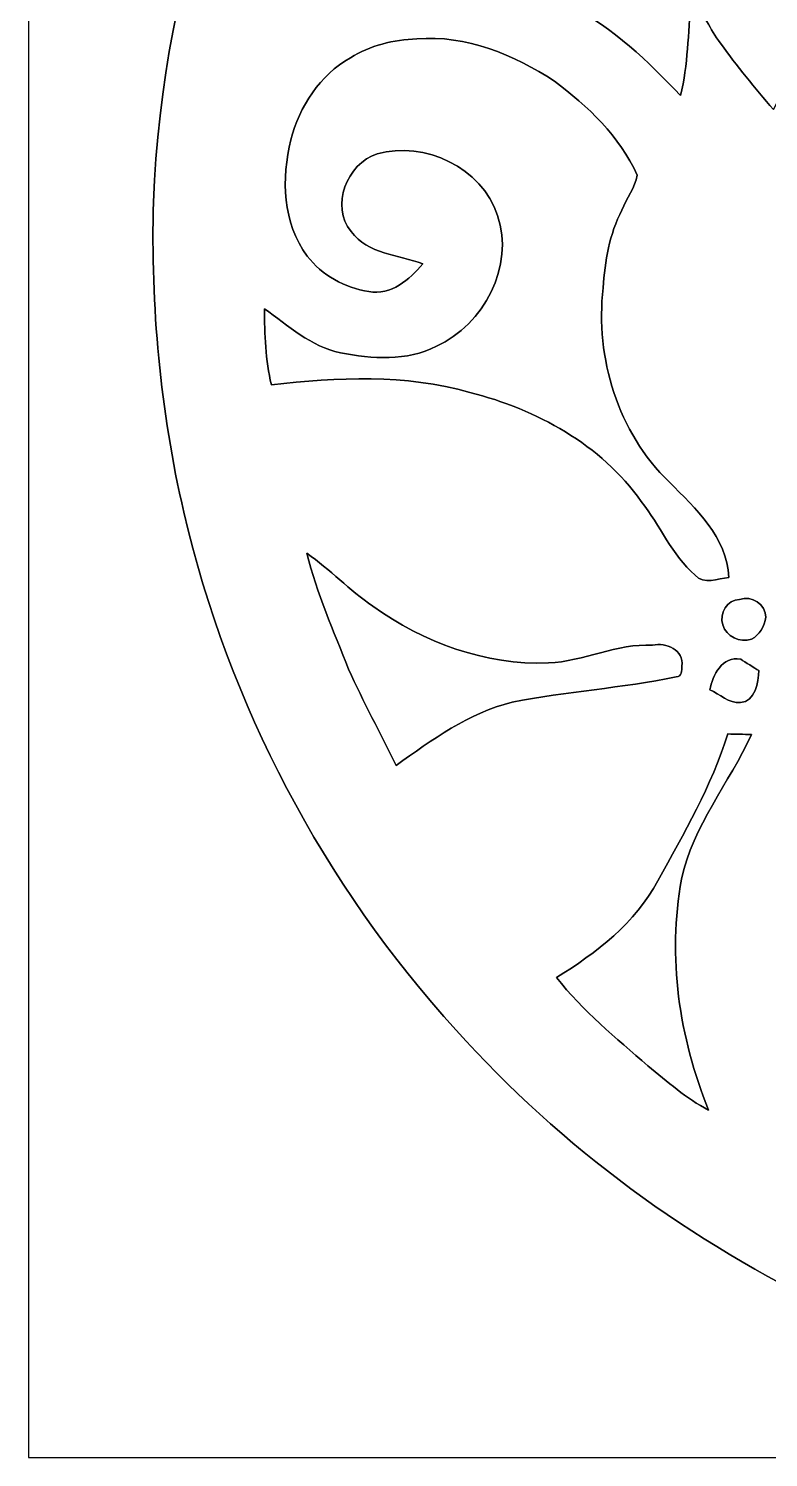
# Model space of a CAD drawing. Header units: centimetres. Extents: x -16.8 to 16.8, y -16.7 to 16.7.
# Drawn here: x -16.77 to -7.36, y -16.67 to 1.52 of the extents above; entities that cross this region are included whole.
import ezdxf

# ---------------------------------------------------------------- set-up
doc = ezdxf.new("R2010")
doc.units = ezdxf.units.CM
doc.header["$MEASUREMENT"] = 0
doc.layers.add('Layer 1', color=7, linetype='Continuous')

msp = doc.modelspace()

# ---------------------------------------------------------------- linework, layer by layer
at = {"layer": 'Layer 1', "color": 7}
for points, knots in [([(-16.77458, 16.66875), (-16.77458, 16.66875), (16.77458, 16.66875), (16.77458, 16.66875), (16.77458, 16.66875), (16.77458, 16.66875), (16.77458, -16.66875), (16.77458, -16.66875), (16.77458, -16.66875), (16.77458, -16.66875), (-16.77458, -16.66875), (-16.77458, -16.66875), (-16.77458, -16.66875), (-16.77458, -16.66875), (-16.77458, 16.66875), (-16.77458, 16.66875), (-16.77458, 16.66875), (-16.77458, 16.66875), (-16.77458, 16.66875), (-16.77458, 16.66875)], [0, 0, 0, 0, 0.16666667, 0.16666667, 0.16666667, 0.16666667, 0.33333333, 0.33333333, 0.33333333, 0.33333333, 0.5, 0.5, 0.5, 0.5, 0.66666667, 0.66666667, 0.66666667, 0.66666667, 1, 1, 1, 1]), ([(-2.05987, 14.97295), (-2.35903, 14.56196), (-2.40771, 14.03738), (-2.4003, 13.5449), (-2.4003, 13.5449), (-3.43218, 13.35793), (-4.4577, 13.11734), (-5.43772, 12.73881), (-5.43772, 12.73881), (-8.17457, 11.70305), (-10.61261, 9.87002), (-12.32888, 7.49512), (-12.32888, 7.49512), (-14.06596, 5.13186), (-15.07243, 2.24261), (-15.18603, -0.68756), (-15.18603, -0.68756), (-15.22271, -2.01366), (-15.09995, -3.3461), (-14.79973, -4.63938), (-14.79973, -4.63938), (-14.23176, -7.08378), (-13.02385, -9.37401), (-11.33651, -11.23068), (-11.33651, -11.23068), (-9.9949, -12.72293), (-8.34672, -13.93296), (-6.53486, -14.79197), (-6.53486, -14.79197), (-4.32223, -15.82491), (-1.85949, -16.34031), (0.58279, -16.20873), (0.58279, -16.20873), (2.82822, -16.13076), (5.05037, -15.5261), (7.03756, -14.48082), (7.03756, -14.48082), (10.76995, -12.53067), (13.62322, -8.95138), (14.62864, -4.85599), (14.62864, -4.85599), (15.31761, -2.13713), (15.19484, 0.78105), (14.3062, 3.43994), (14.3062, 3.43994), (13.40273, 6.16409), (11.67906, 8.60178), (9.43645, 10.38895), (9.43645, 10.38895), (7.35154, 12.06747), (4.81118, 13.16849), (2.16359, 13.55584), (2.16359, 13.55584), (2.09444, 13.60805), (1.89195, 13.54526), (1.87396, 13.67402), (1.87396, 13.67402), (1.84609, 13.9065), (1.86514, 14.14462), (1.81398, 14.37428), (1.81398, 14.37428), (1.60902, 15.10206), (1.00753, 15.72436), (0.26247, 15.89476), (0.26247, 15.89476), (-0.59937, 16.12089), (-1.59385, 15.73847), (-2.05987, 14.97295)], [0, 0, 0, 0, 0.05555556, 0.05555556, 0.05555556, 0.05555556, 0.11111111, 0.11111111, 0.11111111, 0.11111111, 0.16666667, 0.16666667, 0.16666667, 0.16666667, 0.22222222, 0.22222222, 0.22222222, 0.22222222, 0.27777778, 0.27777778, 0.27777778, 0.27777778, 0.33333333, 0.33333333, 0.33333333, 0.33333333, 0.38888889, 0.38888889, 0.38888889, 0.38888889, 0.44444444, 0.44444444, 0.44444444, 0.44444444, 0.5, 0.5, 0.5, 0.5, 0.55555556, 0.55555556, 0.55555556, 0.55555556, 0.61111111, 0.61111111, 0.61111111, 0.61111111, 0.66666667, 0.66666667, 0.66666667, 0.66666667, 0.72222222, 0.72222222, 0.72222222, 0.72222222, 0.77777778, 0.77777778, 0.77777778, 0.77777778, 0.83333333, 0.83333333, 0.83333333, 0.83333333, 0.88888889, 0.88888889, 0.88888889, 0.88888889, 1, 1, 1, 1]), ([(-10.21398, 6.36799), (-10.06475, 6.56943), (-9.97973, 6.8072), (-9.84462, 7.0171), (-9.84462, 7.0171), (-8.83073, 6.27874), (-7.71772, 5.62116), (-6.48335, 5.33718), (-6.48335, 5.33718), (-5.71571, 5.16396), (-4.88915, 5.1308), (-4.14302, 5.41161), (-4.14302, 5.41161), (-3.84739, 5.50474), (-3.58881, 5.67902), (-3.31893, 5.82471), (-3.31893, 5.82471), (-3.20181, 5.89562), (-3.08786, 5.76756), (-2.98133, 5.73158), (-2.98133, 5.73158), (-2.67582, 5.54108), (-2.32516, 5.4162), (-2.06058, 5.16502), (-2.06058, 5.16502), (-2.413, 5.09905), (-2.76507, 5.03202), (-3.12103, 4.98792), (-3.12103, 4.98792), (-3.28048, 4.95829), (-3.46781, 4.94559), (-3.57576, 4.8073), (-3.57576, 4.8073), (-3.55847, 4.73146), (-3.52319, 4.66125), (-3.49215, 4.58999), (-3.49215, 4.58999), (-2.90124, 4.63515), (-2.31422, 4.71911), (-1.72367, 4.77026), (-1.72367, 4.77026), (-2.10291, 4.39596), (-2.60738, 4.21922), (-3.06423, 3.96875), (-3.06423, 3.96875), (-3.04094, 3.88126), (-3.01131, 3.78813), (-2.98732, 3.69888), (-2.98732, 3.69888), (-2.3943, 3.80365), (-1.87713, 4.13667), (-1.36454, 4.43371), (-1.36454, 4.43371), (-1.21426, 4.53249), (-1.02976, 4.4891), (-0.86325, 4.46828), (-0.86325, 4.46828), (-0.86466, 4.44112), (-0.86713, 4.38679), (-0.86819, 4.35928), (-0.86819, 4.35928), (-1.30175, 4.00297), (-1.76071, 3.67771), (-2.18475, 3.31011), (-2.18475, 3.31011), (-2.28953, 3.1623), (-2.10044, 3.03742), (-1.98296, 3.11044), (-1.98296, 3.11044), (-1.37689, 3.38561), (-0.89147, 3.8608), (-0.33126, 4.21111), (-0.33126, 4.21111), (-0.17851, 4.26226), (-0.02858, 4.1402), (0.11395, 4.09575), (0.11395, 4.09575), (-0.33796, 3.77896), (-0.8068, 3.44241), (-1.0855, 2.95275), (-1.0855, 2.95275), (-1.4665, 2.25743), (-1.84468, 1.55116), (-2.36114, 0.94403), (-2.36114, 0.94403), (-1.96109, 0.9525), (-1.55399, 1.00436), (-1.16276, 0.89464), (-1.16276, 0.89464), (-1.4284, 0.28081), (-1.72967, -0.31785), (-2.00166, -0.92922), (-2.00166, -0.92922), (-2.12266, -1.18322), (-2.25707, -1.43122), (-2.40912, -1.66829), (-2.40912, -1.66829), (-3.1309, -1.71979), (-3.86927, -1.79282), (-4.53602, -2.0955), (-4.53602, -2.0955), (-4.70147, -2.15688), (-4.87892, -2.27894), (-5.06166, -2.20627), (-5.06166, -2.20627), (-5.5499, -2.03694), (-6.03285, -1.7466), (-6.29497, -1.28764), (-6.29497, -1.28764), (-6.45971, -0.8957), (-6.64422, -0.47837), (-6.55708, -0.04163), (-6.55708, -0.04163), (-6.44454, 0.4378), (-6.1722, 0.89359), (-5.76827, 1.1811), (-5.76827, 1.1811), (-5.32165, 1.52894), (-4.61574, 1.52541), (-4.20617, 1.12042), (-4.20617, 1.12042), (-4.07599, 1.01918), (-4.03754, 0.8449), (-4.04142, 0.68756), (-4.04142, 0.68756), (-3.98956, 0.58349), (-4.05412, 0.50094), (-4.11974, 0.43921), (-4.11974, 0.43921), (-4.39561, 0.54434), (-4.59528, 0.85654), (-4.92266, 0.82938), (-4.92266, 0.82938), (-5.36152, 0.8382), (-5.68396, 0.29492), (-5.49204, -0.09525), (-5.49204, -0.09525), (-5.23769, -0.62689), (-4.54907, -0.87454), (-4.00685, -0.64699), (-4.00685, -0.64699), (-3.45758, -0.39335), (-3.09598, 0.21872), (-3.16301, 0.8255), (-3.16301, 0.8255), (-3.24873, 1.49895), (-3.83858, 2.05352), (-4.50003, 2.15935), (-4.50003, 2.15935), (-5.15303, 2.33786), (-5.88328, 2.17805), (-6.40186, 1.74484), (-6.40186, 1.74484), (-6.82413, 1.42769), (-7.06296, 0.9458), (-7.30038, 0.48895), (-7.30038, 0.48895), (-7.53745, 0.76094), (-7.7664, 1.0414), (-7.97666, 1.33491), (-7.97666, 1.33491), (-8.10331, 1.50601), (-8.18339, 1.71556), (-8.34672, 1.85737), (-8.34672, 1.85737), (-8.38553, 1.46015), (-8.38694, 1.05622), (-8.48078, 0.66569), (-8.48078, 0.66569), (-8.89635, 1.10208), (-9.33591, 1.52612), (-9.87637, 1.80516), (-9.87637, 1.80516), (-9.56733, 2.04223), (-9.24278, 2.29517), (-9.08403, 2.66383), (-9.08403, 2.66383), (-8.9027, 3.0801), (-8.85684, 3.56235), (-8.97961, 4.00121), (-8.97961, 4.00121), (-9.13589, 4.50321), (-9.53805, 4.88632), (-9.96491, 5.16996), (-9.96491, 5.16996), (-10.25208, 5.37739), (-10.60168, 5.47017), (-10.93646, 5.5686), (-10.93646, 5.5686), (-10.7001, 5.83918), (-10.40694, 6.06072), (-10.21398, 6.36799)], [0, 0, 0, 0, 0.02040816, 0.02040816, 0.02040816, 0.02040816, 0.04081633, 0.04081633, 0.04081633, 0.04081633, 0.06122449, 0.06122449, 0.06122449, 0.06122449, 0.08163265, 0.08163265, 0.08163265, 0.08163265, 0.10204082, 0.10204082, 0.10204082, 0.10204082, 0.12244898, 0.12244898, 0.12244898, 0.12244898, 0.14285714, 0.14285714, 0.14285714, 0.14285714, 0.16326531, 0.16326531, 0.16326531, 0.16326531, 0.18367347, 0.18367347, 0.18367347, 0.18367347, 0.20408163, 0.20408163, 0.20408163, 0.20408163, 0.2244898, 0.2244898, 0.2244898, 0.2244898, 0.24489796, 0.24489796, 0.24489796, 0.24489796, 0.26530612, 0.26530612, 0.26530612, 0.26530612, 0.28571429, 0.28571429, 0.28571429, 0.28571429, 0.30612245, 0.30612245, 0.30612245, 0.30612245, 0.32653061, 0.32653061, 0.32653061, 0.32653061, 0.34693878, 0.34693878, 0.34693878, 0.34693878, 0.36734694, 0.36734694, 0.36734694, 0.36734694, 0.3877551, 0.3877551, 0.3877551, 0.3877551, 0.40816327, 0.40816327, 0.40816327, 0.40816327, 0.42857143, 0.42857143, 0.42857143, 0.42857143, 0.44897959, 0.44897959, 0.44897959, 0.44897959, 0.46938776, 0.46938776, 0.46938776, 0.46938776, 0.48979592, 0.48979592, 0.48979592, 0.48979592, 0.51020408, 0.51020408, 0.51020408, 0.51020408, 0.53061224, 0.53061224, 0.53061224, 0.53061224, 0.55102041, 0.55102041, 0.55102041, 0.55102041, 0.57142857, 0.57142857, 0.57142857, 0.57142857, 0.59183673, 0.59183673, 0.59183673, 0.59183673, 0.6122449, 0.6122449, 0.6122449, 0.6122449, 0.63265306, 0.63265306, 0.63265306, 0.63265306, 0.65306122, 0.65306122, 0.65306122, 0.65306122, 0.67346939, 0.67346939, 0.67346939, 0.67346939, 0.69387755, 0.69387755, 0.69387755, 0.69387755, 0.71428571, 0.71428571, 0.71428571, 0.71428571, 0.73469388, 0.73469388, 0.73469388, 0.73469388, 0.75510204, 0.75510204, 0.75510204, 0.75510204, 0.7755102, 0.7755102, 0.7755102, 0.7755102, 0.79591837, 0.79591837, 0.79591837, 0.79591837, 0.81632653, 0.81632653, 0.81632653, 0.81632653, 0.83673469, 0.83673469, 0.83673469, 0.83673469, 0.85714286, 0.85714286, 0.85714286, 0.85714286, 0.87755102, 0.87755102, 0.87755102, 0.87755102, 0.89795918, 0.89795918, 0.89795918, 0.89795918, 0.91836735, 0.91836735, 0.91836735, 0.91836735, 0.93877551, 0.93877551, 0.93877551, 0.93877551, 0.95918367, 0.95918367, 0.95918367, 0.95918367, 1, 1, 1, 1]), ([(-12.6813, 1.14406), (-12.43154, 1.30669), (-12.12956, 1.37372), (-11.83499, 1.38748), (-11.83499, 1.38748), (-11.20881, 1.43898), (-10.59956, 1.18674), (-10.08592, 0.84949), (-10.08592, 0.84949), (-9.66117, 0.53128), (-9.25477, 0.14429), (-9.03323, -0.34572), (-9.03323, -0.34572), (-9.05686, -0.50765), (-9.16975, -0.64135), (-9.2269, -0.79269), (-9.2269, -0.79269), (-9.38495, -1.09855), (-9.44527, -1.4418), (-9.46644, -1.78259), (-9.46644, -1.78259), (-9.56769, -2.67335), (-9.2777, -3.62232), (-8.62718, -4.25274), (-8.62718, -4.25274), (-8.28746, -4.59281), (-7.89234, -4.95335), (-7.86518, -5.46806), (-7.86518, -5.46806), (-8.00911, -5.48005), (-8.18374, -5.56789), (-8.29733, -5.43983), (-8.29733, -5.43983), (-8.5912, -5.18089), (-8.74219, -4.80589), (-8.98066, -4.5018), (-8.98066, -4.5018), (-9.49219, -3.77472), (-10.31416, -3.32952), (-11.16083, -3.11291), (-11.16083, -3.11291), (-11.98033, -2.87973), (-12.84746, -2.91853), (-13.68566, -3.01837), (-13.68566, -3.01837), (-13.76539, -2.70157), (-13.76998, -2.37314), (-13.77562, -2.04858), (-13.77562, -2.04858), (-13.47188, -2.26095), (-13.18189, -2.53259), (-12.80795, -2.60985), (-12.80795, -2.60985), (-12.40543, -2.68464), (-11.96269, -2.72062), (-11.58734, -2.52412), (-11.58734, -2.52412), (-10.98374, -2.25284), (-10.59145, -1.50354), (-10.80876, -0.86078), (-10.80876, -0.86078), (-11.00914, -0.24871), (-11.7348, 0.09066), (-12.34158, -0.07585), (-12.34158, -0.07585), (-12.7254, -0.20355), (-12.94095, -0.74154), (-12.67107, -1.06574), (-12.67107, -1.06574), (-12.46046, -1.35714), (-12.06923, -1.35855), (-11.7602, -1.47532), (-11.7602, -1.47532), (-11.92601, -1.68028), (-12.16343, -1.87819), (-12.44671, -1.82951), (-12.44671, -1.82951), (-12.74868, -1.77871), (-13.04466, -1.62454), (-13.23058, -1.37724), (-13.23058, -1.37724), (-13.54455, -0.96026), (-13.55901, -0.38841), (-13.43978, 0.10125), (-13.43978, 0.10125), (-13.32724, 0.52458), (-13.07148, 0.92886), (-12.6813, 1.14406)], [0, 0, 0, 0, 0.04347826, 0.04347826, 0.04347826, 0.04347826, 0.08695652, 0.08695652, 0.08695652, 0.08695652, 0.13043478, 0.13043478, 0.13043478, 0.13043478, 0.17391304, 0.17391304, 0.17391304, 0.17391304, 0.2173913, 0.2173913, 0.2173913, 0.2173913, 0.26086957, 0.26086957, 0.26086957, 0.26086957, 0.30434783, 0.30434783, 0.30434783, 0.30434783, 0.34782609, 0.34782609, 0.34782609, 0.34782609, 0.39130435, 0.39130435, 0.39130435, 0.39130435, 0.43478261, 0.43478261, 0.43478261, 0.43478261, 0.47826087, 0.47826087, 0.47826087, 0.47826087, 0.52173913, 0.52173913, 0.52173913, 0.52173913, 0.56521739, 0.56521739, 0.56521739, 0.56521739, 0.60869565, 0.60869565, 0.60869565, 0.60869565, 0.65217391, 0.65217391, 0.65217391, 0.65217391, 0.69565217, 0.69565217, 0.69565217, 0.69565217, 0.73913043, 0.73913043, 0.73913043, 0.73913043, 0.7826087, 0.7826087, 0.7826087, 0.7826087, 0.82608696, 0.82608696, 0.82608696, 0.82608696, 0.86956522, 0.86956522, 0.86956522, 0.86956522, 0.91304348, 0.91304348, 0.91304348, 0.91304348, 1, 1, 1, 1]), ([(-13.23446, -5.16079), (-12.93954, -5.3654), (-12.69506, -5.63316), (-12.3952, -5.83212), (-12.3952, -5.83212), (-11.75138, -6.29955), (-10.96363, -6.58566), (-10.16212, -6.55708), (-10.16212, -6.55708), (-9.70986, -6.53732), (-9.29393, -6.30555), (-8.83673, -6.33095), (-8.83673, -6.33095), (-8.67234, -6.29214), (-8.42892, -6.38951), (-8.46667, -6.59871), (-8.46667, -6.59871), (-8.46349, -6.65092), (-8.46737, -6.73135), (-8.53652, -6.73241), (-8.53652, -6.73241), (-9.22549, -6.87881), (-9.93281, -6.91727), (-10.62355, -7.05626), (-10.62355, -7.05626), (-11.17812, -7.19314), (-11.64449, -7.53463), (-12.10028, -7.86165), (-12.10028, -7.86165), (-12.29819, -7.45208), (-12.51761, -7.05238), (-12.70318, -6.63681), (-12.70318, -6.63681), (-12.89403, -6.15033), (-13.11134, -5.67055), (-13.23446, -5.16079)], [0, 0, 0, 0, 0.1, 0.1, 0.1, 0.1, 0.2, 0.2, 0.2, 0.2, 0.3, 0.3, 0.3, 0.3, 0.4, 0.4, 0.4, 0.4, 0.5, 0.5, 0.5, 0.5, 0.6, 0.6, 0.6, 0.6, 0.7, 0.7, 0.7, 0.7, 0.8, 0.8, 0.8, 0.8, 1, 1, 1, 1]), ([(-7.72971, -5.74816), (-7.57802, -5.69101), (-7.39246, -5.81554), (-7.3974, -5.9757), (-7.3974, -5.9757), (-7.41363, -6.08753), (-7.47466, -6.20254), (-7.57978, -6.2544), (-7.57978, -6.2544), (-7.72478, -6.30096), (-7.90399, -6.22265), (-7.94244, -6.07236), (-7.94244, -6.07236), (-7.9943, -5.92314), (-7.88494, -5.75345), (-7.72971, -5.74816)], [0, 0, 0, 0, 0.2, 0.2, 0.2, 0.2, 0.4, 0.4, 0.4, 0.4, 0.6, 0.6, 0.6, 0.6, 1, 1, 1, 1]), ([(-8.11036, -6.89963), (-8.06873, -6.71724), (-7.95584, -6.45936), (-7.71631, -6.50981), (-7.71631, -6.50981), (-7.65845, -6.54579), (-7.54309, -6.61811), (-7.48524, -6.65409), (-7.48524, -6.65409), (-7.493, -6.80014), (-7.52969, -7.05132), (-7.71984, -7.06191), (-7.71984, -7.06191), (-7.86624, -7.07143), (-7.98266, -6.95184), (-8.11036, -6.89963)], [0, 0, 0, 0, 0.2, 0.2, 0.2, 0.2, 0.4, 0.4, 0.4, 0.4, 0.6, 0.6, 0.6, 0.6, 1, 1, 1, 1]), ([(-7.88141, -7.46054), (-7.78051, -7.46231), (-7.67962, -7.46443), (-7.57837, -7.4676), (-7.57837, -7.4676), (-7.86518, -8.08602), (-8.32379, -8.63), (-8.47019, -9.30981), (-8.47019, -9.30981), (-8.64905, -10.29688), (-8.50018, -11.32276), (-8.12412, -12.24668), (-8.12412, -12.24668), (-8.41093, -12.10381), (-8.64905, -11.88226), (-8.89776, -11.68471), (-8.89776, -11.68471), (-9.30346, -11.33016), (-9.72361, -10.98303), (-10.06052, -10.56005), (-10.06052, -10.56005), (-9.5504, -10.2489), (-9.05792, -9.86578), (-8.77041, -9.32886), (-8.77041, -9.32886), (-8.43739, -8.72561), (-8.08567, -8.12306), (-7.88141, -7.46054)], [0, 0, 0, 0, 0.125, 0.125, 0.125, 0.125, 0.25, 0.25, 0.25, 0.25, 0.375, 0.375, 0.375, 0.375, 0.5, 0.5, 0.5, 0.5, 0.625, 0.625, 0.625, 0.625, 0.75, 0.75, 0.75, 0.75, 1, 1, 1, 1])]:
    msp.add_open_spline(points, degree=3, knots=knots, dxfattribs=at)
at = {"layer": 'Layer 1', "color": 253}
for points, knots in [([(-2.05987, 14.97295), (-1.59385, 15.73847), (-0.59937, 16.12089), (0.26247, 15.89476), (0.26247, 15.89476), (1.00753, 15.72436), (1.60902, 15.10206), (1.81398, 14.37428), (1.81398, 14.37428), (1.86514, 14.14462), (1.84609, 13.9065), (1.87396, 13.67402), (1.87396, 13.67402), (1.89195, 13.54526), (2.09444, 13.60805), (2.16359, 13.55584), (2.16359, 13.55584), (4.81118, 13.16849), (7.35154, 12.06747), (9.43645, 10.38895), (9.43645, 10.38895), (11.67906, 8.60178), (13.40273, 6.16409), (14.3062, 3.43994), (14.3062, 3.43994), (15.19484, 0.78105), (15.31761, -2.13713), (14.62864, -4.85599), (14.62864, -4.85599), (13.62322, -8.95138), (10.76995, -12.53067), (7.03756, -14.48082), (7.03756, -14.48082), (5.05037, -15.5261), (2.82822, -16.13076), (0.58279, -16.20873), (0.58279, -16.20873), (-1.85949, -16.34031), (-4.32223, -15.82491), (-6.53486, -14.79197), (-6.53486, -14.79197), (-8.34672, -13.93296), (-9.9949, -12.72293), (-11.33651, -11.23068), (-11.33651, -11.23068), (-13.02385, -9.37401), (-14.23176, -7.08378), (-14.79973, -4.63938), (-14.79973, -4.63938), (-15.09995, -3.3461), (-15.22271, -2.01366), (-15.18603, -0.68756), (-15.18603, -0.68756), (-15.07243, 2.24261), (-14.06596, 5.13186), (-12.32888, 7.49512), (-12.32888, 7.49512), (-10.61261, 9.87002), (-8.17457, 11.70305), (-5.43772, 12.73881), (-5.43772, 12.73881), (-4.4577, 13.11734), (-3.43218, 13.35793), (-2.4003, 13.5449), (-2.4003, 13.5449), (-2.40771, 14.03738), (-2.35903, 14.56196), (-2.05987, 14.97295), (-2.05987, 14.97295), (-2.05987, 14.97295), (-2.05987, 14.97295), (-2.05987, 14.97295)], [0, 0, 0, 0, 0.05263158, 0.05263158, 0.05263158, 0.05263158, 0.10526316, 0.10526316, 0.10526316, 0.10526316, 0.15789474, 0.15789474, 0.15789474, 0.15789474, 0.21052632, 0.21052632, 0.21052632, 0.21052632, 0.26315789, 0.26315789, 0.26315789, 0.26315789, 0.31578947, 0.31578947, 0.31578947, 0.31578947, 0.36842105, 0.36842105, 0.36842105, 0.36842105, 0.42105263, 0.42105263, 0.42105263, 0.42105263, 0.47368421, 0.47368421, 0.47368421, 0.47368421, 0.52631579, 0.52631579, 0.52631579, 0.52631579, 0.57894737, 0.57894737, 0.57894737, 0.57894737, 0.63157895, 0.63157895, 0.63157895, 0.63157895, 0.68421053, 0.68421053, 0.68421053, 0.68421053, 0.73684211, 0.73684211, 0.73684211, 0.73684211, 0.78947368, 0.78947368, 0.78947368, 0.78947368, 0.84210526, 0.84210526, 0.84210526, 0.84210526, 0.89473684, 0.89473684, 0.89473684, 0.89473684, 1, 1, 1, 1]), ([(-10.21398, 6.36799), (-10.40694, 6.06072), (-10.7001, 5.83918), (-10.93646, 5.5686), (-10.93646, 5.5686), (-10.60168, 5.47017), (-10.25208, 5.37739), (-9.96491, 5.16996), (-9.96491, 5.16996), (-9.53805, 4.88632), (-9.13589, 4.50321), (-8.97961, 4.00121), (-8.97961, 4.00121), (-8.85684, 3.56235), (-8.9027, 3.0801), (-9.08403, 2.66383), (-9.08403, 2.66383), (-9.24278, 2.29517), (-9.56733, 2.04223), (-9.87637, 1.80516), (-9.87637, 1.80516), (-9.33591, 1.52612), (-8.89635, 1.10208), (-8.48078, 0.66569), (-8.48078, 0.66569), (-8.38694, 1.05622), (-8.38553, 1.46015), (-8.34672, 1.85737), (-8.34672, 1.85737), (-8.18339, 1.71556), (-8.10331, 1.50601), (-7.97666, 1.33491), (-7.97666, 1.33491), (-7.7664, 1.0414), (-7.53745, 0.76094), (-7.30038, 0.48895), (-7.30038, 0.48895), (-7.06296, 0.9458), (-6.82413, 1.42769), (-6.40186, 1.74484), (-6.40186, 1.74484), (-5.88328, 2.17805), (-5.15303, 2.33786), (-4.50003, 2.15935), (-4.50003, 2.15935), (-3.83858, 2.05352), (-3.24873, 1.49895), (-3.16301, 0.8255), (-3.16301, 0.8255), (-3.09598, 0.21872), (-3.45758, -0.39335), (-4.00685, -0.64699), (-4.00685, -0.64699), (-4.54907, -0.87454), (-5.23769, -0.62689), (-5.49204, -0.09525), (-5.49204, -0.09525), (-5.68396, 0.29492), (-5.36152, 0.8382), (-4.92266, 0.82938), (-4.92266, 0.82938), (-4.59528, 0.85654), (-4.39561, 0.54434), (-4.11974, 0.43921), (-4.11974, 0.43921), (-4.05412, 0.50094), (-3.98956, 0.58349), (-4.04142, 0.68756), (-4.04142, 0.68756), (-4.03754, 0.8449), (-4.07599, 1.01918), (-4.20617, 1.12042), (-4.20617, 1.12042), (-4.61574, 1.52541), (-5.32165, 1.52894), (-5.76827, 1.1811), (-5.76827, 1.1811), (-6.1722, 0.89359), (-6.44454, 0.4378), (-6.55708, -0.04163), (-6.55708, -0.04163), (-6.64422, -0.47837), (-6.45971, -0.8957), (-6.29497, -1.28764), (-6.29497, -1.28764), (-6.03285, -1.7466), (-5.5499, -2.03694), (-5.06166, -2.20627), (-5.06166, -2.20627), (-4.87892, -2.27894), (-4.70147, -2.15688), (-4.53602, -2.0955), (-4.53602, -2.0955), (-3.86927, -1.79282), (-3.1309, -1.71979), (-2.40912, -1.66829), (-2.40912, -1.66829), (-2.25707, -1.43122), (-2.12266, -1.18322), (-2.00166, -0.92922), (-2.00166, -0.92922), (-1.72967, -0.31785), (-1.4284, 0.28081), (-1.16276, 0.89464), (-1.16276, 0.89464), (-1.55399, 1.00436), (-1.96109, 0.9525), (-2.36114, 0.94403), (-2.36114, 0.94403), (-1.84468, 1.55116), (-1.4665, 2.25743), (-1.0855, 2.95275), (-1.0855, 2.95275), (-0.8068, 3.44241), (-0.33796, 3.77896), (0.11395, 4.09575), (0.11395, 4.09575), (-0.02858, 4.1402), (-0.17851, 4.26226), (-0.33126, 4.21111), (-0.33126, 4.21111), (-0.89147, 3.8608), (-1.37689, 3.38561), (-1.98296, 3.11044), (-1.98296, 3.11044), (-2.10044, 3.03742), (-2.28953, 3.1623), (-2.18475, 3.31011), (-2.18475, 3.31011), (-1.76071, 3.67771), (-1.30175, 4.00297), (-0.86819, 4.35928), (-0.86819, 4.35928), (-0.86713, 4.38679), (-0.86466, 4.44112), (-0.86325, 4.46828), (-0.86325, 4.46828), (-1.02976, 4.4891), (-1.21426, 4.53249), (-1.36454, 4.43371), (-1.36454, 4.43371), (-1.87713, 4.13667), (-2.3943, 3.80365), (-2.98732, 3.69888), (-2.98732, 3.69888), (-3.01131, 3.78813), (-3.04094, 3.88126), (-3.06423, 3.96875), (-3.06423, 3.96875), (-2.60738, 4.21922), (-2.10291, 4.39596), (-1.72367, 4.77026), (-1.72367, 4.77026), (-2.31422, 4.71911), (-2.90124, 4.63515), (-3.49215, 4.58999), (-3.49215, 4.58999), (-3.52319, 4.66125), (-3.55847, 4.73146), (-3.57576, 4.8073), (-3.57576, 4.8073), (-3.46781, 4.94559), (-3.28048, 4.95829), (-3.12103, 4.98792), (-3.12103, 4.98792), (-2.76507, 5.03202), (-2.413, 5.09905), (-2.06058, 5.16502), (-2.06058, 5.16502), (-2.32516, 5.4162), (-2.67582, 5.54108), (-2.98133, 5.73158), (-2.98133, 5.73158), (-3.08786, 5.76756), (-3.20181, 5.89562), (-3.31893, 5.82471), (-3.31893, 5.82471), (-3.58881, 5.67902), (-3.84739, 5.50474), (-4.14302, 5.41161), (-4.14302, 5.41161), (-4.88915, 5.1308), (-5.71571, 5.16396), (-6.48335, 5.33718), (-6.48335, 5.33718), (-7.71772, 5.62116), (-8.83073, 6.27874), (-9.84462, 7.0171), (-9.84462, 7.0171), (-9.97973, 6.8072), (-10.06475, 6.56943), (-10.21398, 6.36799), (-10.21398, 6.36799), (-10.21398, 6.36799), (-10.21398, 6.36799), (-10.21398, 6.36799)], [0, 0, 0, 0, 0.02, 0.02, 0.02, 0.02, 0.04, 0.04, 0.04, 0.04, 0.06, 0.06, 0.06, 0.06, 0.08, 0.08, 0.08, 0.08, 0.1, 0.1, 0.1, 0.1, 0.12, 0.12, 0.12, 0.12, 0.14, 0.14, 0.14, 0.14, 0.16, 0.16, 0.16, 0.16, 0.18, 0.18, 0.18, 0.18, 0.2, 0.2, 0.2, 0.2, 0.22, 0.22, 0.22, 0.22, 0.24, 0.24, 0.24, 0.24, 0.26, 0.26, 0.26, 0.26, 0.28, 0.28, 0.28, 0.28, 0.3, 0.3, 0.3, 0.3, 0.32, 0.32, 0.32, 0.32, 0.34, 0.34, 0.34, 0.34, 0.36, 0.36, 0.36, 0.36, 0.38, 0.38, 0.38, 0.38, 0.4, 0.4, 0.4, 0.4, 0.42, 0.42, 0.42, 0.42, 0.44, 0.44, 0.44, 0.44, 0.46, 0.46, 0.46, 0.46, 0.48, 0.48, 0.48, 0.48, 0.5, 0.5, 0.5, 0.5, 0.52, 0.52, 0.52, 0.52, 0.54, 0.54, 0.54, 0.54, 0.56, 0.56, 0.56, 0.56, 0.58, 0.58, 0.58, 0.58, 0.6, 0.6, 0.6, 0.6, 0.62, 0.62, 0.62, 0.62, 0.64, 0.64, 0.64, 0.64, 0.66, 0.66, 0.66, 0.66, 0.68, 0.68, 0.68, 0.68, 0.7, 0.7, 0.7, 0.7, 0.72, 0.72, 0.72, 0.72, 0.74, 0.74, 0.74, 0.74, 0.76, 0.76, 0.76, 0.76, 0.78, 0.78, 0.78, 0.78, 0.8, 0.8, 0.8, 0.8, 0.82, 0.82, 0.82, 0.82, 0.84, 0.84, 0.84, 0.84, 0.86, 0.86, 0.86, 0.86, 0.88, 0.88, 0.88, 0.88, 0.9, 0.9, 0.9, 0.9, 0.92, 0.92, 0.92, 0.92, 0.94, 0.94, 0.94, 0.94, 0.96, 0.96, 0.96, 0.96, 1, 1, 1, 1]), ([(-12.6813, 1.14406), (-13.07148, 0.92886), (-13.32724, 0.52458), (-13.43978, 0.10125), (-13.43978, 0.10125), (-13.55901, -0.38841), (-13.54455, -0.96026), (-13.23058, -1.37724), (-13.23058, -1.37724), (-13.04466, -1.62454), (-12.74868, -1.77871), (-12.44671, -1.82951), (-12.44671, -1.82951), (-12.16343, -1.87819), (-11.92601, -1.68028), (-11.7602, -1.47532), (-11.7602, -1.47532), (-12.06923, -1.35855), (-12.46046, -1.35714), (-12.67107, -1.06574), (-12.67107, -1.06574), (-12.94095, -0.74154), (-12.7254, -0.20355), (-12.34158, -0.07585), (-12.34158, -0.07585), (-11.7348, 0.09066), (-11.00914, -0.24871), (-10.80876, -0.86078), (-10.80876, -0.86078), (-10.59145, -1.50354), (-10.98374, -2.25284), (-11.58734, -2.52412), (-11.58734, -2.52412), (-11.96269, -2.72062), (-12.40543, -2.68464), (-12.80795, -2.60985), (-12.80795, -2.60985), (-13.18189, -2.53259), (-13.47188, -2.26095), (-13.77562, -2.04858), (-13.77562, -2.04858), (-13.76998, -2.37314), (-13.76539, -2.70157), (-13.68566, -3.01837), (-13.68566, -3.01837), (-12.84746, -2.91853), (-11.98033, -2.87973), (-11.16083, -3.11291), (-11.16083, -3.11291), (-10.31416, -3.32952), (-9.49219, -3.77472), (-8.98066, -4.5018), (-8.98066, -4.5018), (-8.74219, -4.80589), (-8.5912, -5.18089), (-8.29733, -5.43983), (-8.29733, -5.43983), (-8.18374, -5.56789), (-8.00911, -5.48005), (-7.86518, -5.46806), (-7.86518, -5.46806), (-7.89234, -4.95335), (-8.28746, -4.59281), (-8.62718, -4.25274), (-8.62718, -4.25274), (-9.2777, -3.62232), (-9.56769, -2.67335), (-9.46644, -1.78259), (-9.46644, -1.78259), (-9.44527, -1.4418), (-9.38495, -1.09855), (-9.2269, -0.79269), (-9.2269, -0.79269), (-9.16975, -0.64135), (-9.05686, -0.50765), (-9.03323, -0.34572), (-9.03323, -0.34572), (-9.25477, 0.14429), (-9.66117, 0.53128), (-10.08592, 0.84949), (-10.08592, 0.84949), (-10.59956, 1.18674), (-11.20881, 1.43898), (-11.83499, 1.38748), (-11.83499, 1.38748), (-12.12956, 1.37372), (-12.43154, 1.30669), (-12.6813, 1.14406), (-12.6813, 1.14406), (-12.6813, 1.14406), (-12.6813, 1.14406), (-12.6813, 1.14406)], [0, 0, 0, 0, 0.04166667, 0.04166667, 0.04166667, 0.04166667, 0.08333333, 0.08333333, 0.08333333, 0.08333333, 0.125, 0.125, 0.125, 0.125, 0.16666667, 0.16666667, 0.16666667, 0.16666667, 0.20833333, 0.20833333, 0.20833333, 0.20833333, 0.25, 0.25, 0.25, 0.25, 0.29166667, 0.29166667, 0.29166667, 0.29166667, 0.33333333, 0.33333333, 0.33333333, 0.33333333, 0.375, 0.375, 0.375, 0.375, 0.41666667, 0.41666667, 0.41666667, 0.41666667, 0.45833333, 0.45833333, 0.45833333, 0.45833333, 0.5, 0.5, 0.5, 0.5, 0.54166667, 0.54166667, 0.54166667, 0.54166667, 0.58333333, 0.58333333, 0.58333333, 0.58333333, 0.625, 0.625, 0.625, 0.625, 0.66666667, 0.66666667, 0.66666667, 0.66666667, 0.70833333, 0.70833333, 0.70833333, 0.70833333, 0.75, 0.75, 0.75, 0.75, 0.79166667, 0.79166667, 0.79166667, 0.79166667, 0.83333333, 0.83333333, 0.83333333, 0.83333333, 0.875, 0.875, 0.875, 0.875, 0.91666667, 0.91666667, 0.91666667, 0.91666667, 1, 1, 1, 1]), ([(-13.23446, -5.16079), (-13.11134, -5.67055), (-12.89403, -6.15033), (-12.70318, -6.63681), (-12.70318, -6.63681), (-12.51761, -7.05238), (-12.29819, -7.45208), (-12.10028, -7.86165), (-12.10028, -7.86165), (-11.64449, -7.53463), (-11.17812, -7.19314), (-10.62355, -7.05626), (-10.62355, -7.05626), (-9.93281, -6.91727), (-9.22549, -6.87881), (-8.53652, -6.73241), (-8.53652, -6.73241), (-8.46737, -6.73135), (-8.46349, -6.65092), (-8.46667, -6.59871), (-8.46667, -6.59871), (-8.42892, -6.38951), (-8.67234, -6.29214), (-8.83673, -6.33095), (-8.83673, -6.33095), (-9.29393, -6.30555), (-9.70986, -6.53732), (-10.16212, -6.55708), (-10.16212, -6.55708), (-10.96363, -6.58566), (-11.75138, -6.29955), (-12.3952, -5.83212), (-12.3952, -5.83212), (-12.69506, -5.63316), (-12.93954, -5.3654), (-13.23446, -5.16079), (-13.23446, -5.16079), (-13.23446, -5.16079), (-13.23446, -5.16079), (-13.23446, -5.16079)], [0, 0, 0, 0, 0.09090909, 0.09090909, 0.09090909, 0.09090909, 0.18181818, 0.18181818, 0.18181818, 0.18181818, 0.27272727, 0.27272727, 0.27272727, 0.27272727, 0.36363636, 0.36363636, 0.36363636, 0.36363636, 0.45454545, 0.45454545, 0.45454545, 0.45454545, 0.54545455, 0.54545455, 0.54545455, 0.54545455, 0.63636364, 0.63636364, 0.63636364, 0.63636364, 0.72727273, 0.72727273, 0.72727273, 0.72727273, 0.81818182, 0.81818182, 0.81818182, 0.81818182, 1, 1, 1, 1]), ([(-7.72971, -5.74816), (-7.88494, -5.75345), (-7.9943, -5.92314), (-7.94244, -6.07236), (-7.94244, -6.07236), (-7.90399, -6.22265), (-7.72478, -6.30096), (-7.57978, -6.2544), (-7.57978, -6.2544), (-7.47466, -6.20254), (-7.41363, -6.08753), (-7.3974, -5.9757), (-7.3974, -5.9757), (-7.39246, -5.81554), (-7.57802, -5.69101), (-7.72971, -5.74816), (-7.72971, -5.74816), (-7.72971, -5.74816), (-7.72971, -5.74816), (-7.72971, -5.74816)], [0, 0, 0, 0, 0.16666667, 0.16666667, 0.16666667, 0.16666667, 0.33333333, 0.33333333, 0.33333333, 0.33333333, 0.5, 0.5, 0.5, 0.5, 0.66666667, 0.66666667, 0.66666667, 0.66666667, 1, 1, 1, 1]), ([(-8.11036, -6.89963), (-7.98266, -6.95184), (-7.86624, -7.07143), (-7.71984, -7.06191), (-7.71984, -7.06191), (-7.52969, -7.05132), (-7.493, -6.80014), (-7.48524, -6.65409), (-7.48524, -6.65409), (-7.54309, -6.61811), (-7.65845, -6.54579), (-7.71631, -6.50981), (-7.71631, -6.50981), (-7.95584, -6.45936), (-8.06873, -6.71724), (-8.11036, -6.89963), (-8.11036, -6.89963), (-8.11036, -6.89963), (-8.11036, -6.89963), (-8.11036, -6.89963)], [0, 0, 0, 0, 0.16666667, 0.16666667, 0.16666667, 0.16666667, 0.33333333, 0.33333333, 0.33333333, 0.33333333, 0.5, 0.5, 0.5, 0.5, 0.66666667, 0.66666667, 0.66666667, 0.66666667, 1, 1, 1, 1]), ([(-7.88141, -7.46054), (-8.08567, -8.12306), (-8.43739, -8.72561), (-8.77041, -9.32886), (-8.77041, -9.32886), (-9.05792, -9.86578), (-9.5504, -10.2489), (-10.06052, -10.56005), (-10.06052, -10.56005), (-9.72361, -10.98303), (-9.30346, -11.33016), (-8.89776, -11.68471), (-8.89776, -11.68471), (-8.64905, -11.88226), (-8.41093, -12.10381), (-8.12412, -12.24668), (-8.12412, -12.24668), (-8.50018, -11.32276), (-8.64905, -10.29688), (-8.47019, -9.30981), (-8.47019, -9.30981), (-8.32379, -8.63), (-7.86518, -8.08602), (-7.57837, -7.4676), (-7.57837, -7.4676), (-7.67962, -7.46443), (-7.78051, -7.46231), (-7.88141, -7.46054), (-7.88141, -7.46054), (-7.88141, -7.46054), (-7.88141, -7.46054), (-7.88141, -7.46054)], [0, 0, 0, 0, 0.11111111, 0.11111111, 0.11111111, 0.11111111, 0.22222222, 0.22222222, 0.22222222, 0.22222222, 0.33333333, 0.33333333, 0.33333333, 0.33333333, 0.44444444, 0.44444444, 0.44444444, 0.44444444, 0.55555556, 0.55555556, 0.55555556, 0.55555556, 0.66666667, 0.66666667, 0.66666667, 0.66666667, 0.77777778, 0.77777778, 0.77777778, 0.77777778, 1, 1, 1, 1])]:
    msp.add_open_spline(points, degree=3, knots=knots, dxfattribs=at)

doc.saveas('drawing.dxf')
